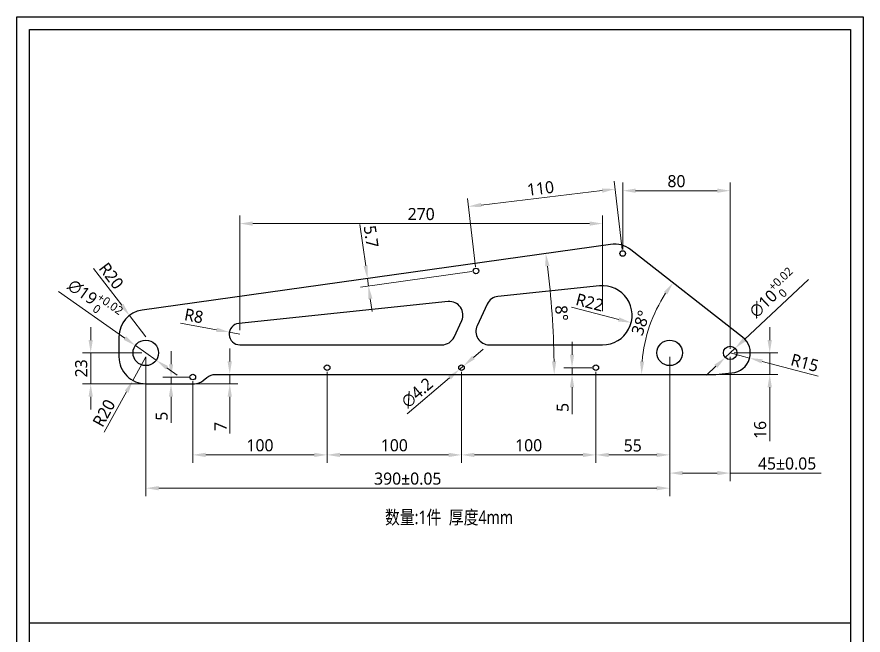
# Model space of a CAD drawing. Header units: millimetres. Extents: x -449 to 2916, y -1257 to 1632.
# Drawn here: x -449 to 181, y 683 to 1143 of the extents above; entities that cross this region are included whole.
import ezdxf

# ---------------------------------------------------------------- set-up
doc = ezdxf.new("R2010")
doc.units = ezdxf.units.MM
doc.header["$PDSIZE"] = -1
doc.styles.add('wf', font='')
doc.styles.add('黑体', font='', dxfattribs={"width": 0.8})
doc.styles.get('wf').set_extended_font_data('Microsoft YaHei')
doc.styles.get('黑体').set_extended_font_data('Microsoft YaHei')
doc.dimstyles.new('wf5', dxfattribs={"dimscale": 3, "dimtxt": 3, "dimasz": 3.2, "dimexe": 2, "dimexo": 1, "dimgap": 0.8, "dimtad": 1, "dimdec": 1, "dimdsep": 46, "dimtxsty": 'wf', "dimcen": 0, "dimclrd": 6, "dimclre": 6, "dimadec": 0, "dimazin": 0, "dimtm": 1e-09, "dimtfac": 0.7, "dimtdec": 1, "dimtmove": 0, "dimatfit": 3, "dimfxl": 0, "dimtolj": 1, "dimlwd": 13, "dimlwe": 13, "dimarcsym": 0})

# ---------------------------------------------------------------- blocks, each defined once
blk = doc.blocks.new('*D600')
at = {"color": 6, "lineweight": 13}
for p, q in [((-352.93, 889.66), (-352.93, 785.93)), ((37.07, 889.66), (37.07, 785.93)), ((-343.33, 791.93), (27.47, 791.93))]:
    blk.add_line(p, q, dxfattribs=at)
at = {"color": 6}
for points in [[(-343.33, 793.53), (-343.33, 790.33), (-352.93, 791.93)], [(27.47, 790.33), (27.47, 793.53), (37.07, 791.93)]]:
    blk.add_solid(points, dxfattribs=at)
at = {"layer": 'Defpoints', "color": 0}
for p in [(-352.93, 892.66), (37.07, 892.66), (37.07, 791.93)]:
    blk.add_point(p, dxfattribs=at)
at = {"color": 0, "insert": (-157.93, 798.98), "char_height": 9, "attachment_point": 5, "style": 'wf'}
blk.add_mtext('\\A1;\\A1;390%%p0.05', dxfattribs=at)
blk = doc.blocks.new('*D601')
at = {"color": 6, "lineweight": 13}
for p, q in [((37.07, 889.66), (37.07, 797.18)), ((82.07, 889.66), (82.07, 797.18)), ((46.67, 803.18), (72.47, 803.18)), ((82.07, 803.18), (149.69, 803.18))]:
    blk.add_line(p, q, dxfattribs=at)
at = {"color": 6}
for points in [[(46.67, 804.78), (46.67, 801.58), (37.07, 803.18)], [(72.47, 801.58), (72.47, 804.78), (82.07, 803.18)]]:
    blk.add_solid(points, dxfattribs=at)
at = {"layer": 'Defpoints', "color": 0}
for p in [(37.07, 892.66), (82.07, 892.66), (82.07, 803.18)]:
    blk.add_point(p, dxfattribs=at)
at = {"color": 0, "insert": (124.47, 810.23), "char_height": 9, "attachment_point": 5, "style": 'wf'}
blk.add_mtext('\\A1;\\A1;45%%p0.05', dxfattribs=at)
blk = doc.blocks.new('*D603')
at = {"color": 6, "lineweight": 13}
for p, q in [((111.51, 902.26), (111.51, 911.86)), ((85.07, 892.66), (117.51, 892.66)), ((111.51, 892.66), (111.51, 876.66)), ((74.29, 876.66), (117.51, 876.66)), ((111.51, 867.06), (111.51, 826.82))]:
    blk.add_line(p, q, dxfattribs=at)
at = {"color": 6}
for points in [[(109.91, 902.26), (113.11, 902.26), (111.51, 892.66)], [(113.11, 867.06), (109.91, 867.06), (111.51, 876.66)]]:
    blk.add_solid(points, dxfattribs=at)
at = {"layer": 'Defpoints', "color": 0}
for p in [(82.07, 892.66), (71.29, 876.66), (111.51, 876.66)]:
    blk.add_point(p, dxfattribs=at)
at = {"color": 0, "insert": (104.43, 835.33), "char_height": 9, "attachment_point": 5, "rotation": 90, "style": 'wf'}
blk.add_mtext('\\A1;16', dxfattribs=at)
blk = doc.blocks.new('*D605')
at = {"color": 6, "lineweight": 13}
for p, q in [((140.34, 947.38), (92.71, 902.66)), ((78.42, 889.24), (85.71, 896.09)), ((71.42, 882.67), (64.43, 876.1))]:
    blk.add_line(p, q, dxfattribs=at)
at = {"color": 6}
for points in [[(91.61, 903.82), (93.8, 901.49), (85.71, 896.09)], [(72.52, 881.5), (70.33, 883.84), (78.42, 889.24)]]:
    blk.add_solid(points, dxfattribs=at)
at = {"layer": 'Defpoints', "color": 0}
for p in [(85.71, 896.09), (78.42, 889.24)]:
    blk.add_point(p, dxfattribs=at)
at = {"color": 0, "insert": (113.13, 935.65), "char_height": 9, "attachment_point": 5, "rotation": 43.19903, "style": 'wf'}
blk.add_mtext('\\A1;\\A1; ∅10{\\H0.7x;\\S+0.02^  0;}', dxfattribs=at)
blk = doc.blocks.new('*D606')
at = {"color": 6, "lineweight": 13}
for p, q in [((-35.64, 891.26), (-35.64, 900.86)), ((-20.93, 881.66), (-41.64, 881.66)), ((-20.93, 876.66), (-41.64, 876.66)), ((-35.64, 881.66), (-35.64, 876.66)), ((-35.64, 867.06), (-35.64, 847.11))]:
    blk.add_line(p, q, dxfattribs=at)
at = {"color": 6}
for points in [[(-37.24, 891.26), (-34.04, 891.26), (-35.64, 881.66)], [(-34.04, 867.06), (-37.24, 867.06), (-35.64, 876.66)]]:
    blk.add_solid(points, dxfattribs=at)
at = {"layer": 'Defpoints', "color": 0}
for p in [(-35.64, 876.66), (-17.93, 881.66), (-17.93, 876.66)]:
    blk.add_point(p, dxfattribs=at)
at = {"color": 0, "insert": (-42.62, 852.06), "char_height": 9, "attachment_point": 5, "rotation": 90, "style": 'wf'}
blk.add_mtext('\\A1;5', dxfattribs=at)
blk = doc.blocks.new('*D607')
at = {"color": 6, "lineweight": 13}
for p, q in [((37.07, 889.66), (37.07, 810.72)), ((-17.93, 878.66), (-17.93, 810.72)), ((27.47, 816.72), (-8.33, 816.72))]:
    blk.add_line(p, q, dxfattribs=at)
at = {"color": 6}
for points in [[(-8.33, 818.32), (-8.33, 815.12), (-17.93, 816.72)], [(27.47, 815.12), (27.47, 818.32), (37.07, 816.72)]]:
    blk.add_solid(points, dxfattribs=at)
at = {"layer": 'Defpoints', "color": 0}
for p in [(37.07, 892.66), (-17.93, 881.66), (-17.93, 816.72)]:
    blk.add_point(p, dxfattribs=at)
at = {"color": 0, "insert": (9.57, 823.7), "char_height": 9, "attachment_point": 5, "style": 'wf'}
blk.add_mtext('\\A1;55', dxfattribs=at)
blk = doc.blocks.new('*D608')
at = {"color": 6, "lineweight": 13}
for p, q in [((-117.93, 878.66), (-117.93, 810.72)), ((-17.93, 878.66), (-17.93, 810.72)), ((-27.53, 816.72), (-108.33, 816.72))]:
    blk.add_line(p, q, dxfattribs=at)
at = {"color": 6}
for points in [[(-108.33, 818.32), (-108.33, 815.12), (-117.93, 816.72)], [(-27.53, 815.12), (-27.53, 818.32), (-17.93, 816.72)]]:
    blk.add_solid(points, dxfattribs=at)
at = {"layer": 'Defpoints', "color": 0}
for p in [(-117.93, 881.66), (-17.93, 881.66), (-117.93, 816.72)]:
    blk.add_point(p, dxfattribs=at)
at = {"color": 0, "insert": (-67.93, 823.8), "char_height": 9, "attachment_point": 5, "style": 'wf'}
blk.add_mtext('\\A1;100', dxfattribs=at)
blk = doc.blocks.new('*D609')
at = {"color": 6, "lineweight": 13}
for p, q in [((-217.93, 878.66), (-217.93, 810.72)), ((-117.93, 878.66), (-117.93, 810.72)), ((-127.53, 816.72), (-208.33, 816.72))]:
    blk.add_line(p, q, dxfattribs=at)
at = {"color": 6}
for points in [[(-208.33, 818.32), (-208.33, 815.12), (-217.93, 816.72)], [(-127.53, 815.12), (-127.53, 818.32), (-117.93, 816.72)]]:
    blk.add_solid(points, dxfattribs=at)
at = {"layer": 'Defpoints', "color": 0}
for p in [(-217.93, 881.66), (-117.93, 881.66), (-217.93, 816.72)]:
    blk.add_point(p, dxfattribs=at)
at = {"color": 0, "insert": (-167.93, 823.8), "char_height": 9, "attachment_point": 5, "style": 'wf'}
blk.add_mtext('\\A1;100', dxfattribs=at)
blk = doc.blocks.new('*D610')
at = {"color": 6, "lineweight": 13}
for p, q in [((-217.93, 878.66), (-217.93, 810.72)), ((-317.93, 871.66), (-317.93, 810.72)), ((-227.53, 816.72), (-308.33, 816.72))]:
    blk.add_line(p, q, dxfattribs=at)
at = {"color": 6}
for points in [[(-308.33, 818.32), (-308.33, 815.12), (-317.93, 816.72)], [(-227.53, 815.12), (-227.53, 818.32), (-217.93, 816.72)]]:
    blk.add_solid(points, dxfattribs=at)
at = {"layer": 'Defpoints', "color": 0}
for p in [(-217.93, 881.66), (-317.93, 874.66), (-317.93, 816.72)]:
    blk.add_point(p, dxfattribs=at)
at = {"color": 0, "insert": (-267.93, 823.8), "char_height": 9, "attachment_point": 5, "style": 'wf'}
blk.add_mtext('\\A1;100', dxfattribs=at)
blk = doc.blocks.new('*D612')
at = {"color": 6, "lineweight": 13}
for p, q in [((-334.14, 884.26), (-334.14, 893.86)), ((-320.93, 874.66), (-340.14, 874.66)), ((-320.93, 869.66), (-340.14, 869.66)), ((-334.14, 874.66), (-334.14, 869.66)), ((-334.14, 860.06), (-334.14, 840.55))]:
    blk.add_line(p, q, dxfattribs=at)
at = {"color": 6}
for points in [[(-335.74, 884.26), (-332.54, 884.26), (-334.14, 874.66)], [(-332.54, 860.06), (-335.74, 860.06), (-334.14, 869.66)]]:
    blk.add_solid(points, dxfattribs=at)
at = {"layer": 'Defpoints', "color": 0}
for p in [(-334.14, 869.66), (-317.93, 874.66), (-317.93, 869.66)]:
    blk.add_point(p, dxfattribs=at)
at = {"color": 0, "insert": (-341.12, 845.51), "char_height": 9, "attachment_point": 5, "rotation": 90, "style": 'wf'}
blk.add_mtext('\\A1;5', dxfattribs=at)
blk = doc.blocks.new('*D613')
at = {"color": 6, "lineweight": 13}
for p, q in [((-393.94, 902.26), (-393.94, 911.86)), ((-355.93, 892.66), (-399.94, 892.66)), ((-393.94, 892.66), (-393.94, 869.66)), ((-343.14, 869.66), (-399.94, 869.66)), ((-393.94, 860.06), (-393.94, 850.46))]:
    blk.add_line(p, q, dxfattribs=at)
at = {"color": 6}
for points in [[(-395.54, 902.26), (-392.34, 902.26), (-393.94, 892.66)], [(-392.34, 860.06), (-395.54, 860.06), (-393.94, 869.66)]]:
    blk.add_solid(points, dxfattribs=at)
at = {"layer": 'Defpoints', "color": 0}
for p in [(-352.93, 892.66), (-393.94, 869.66), (-340.14, 869.66)]:
    blk.add_point(p, dxfattribs=at)
at = {"color": 0, "insert": (-400.99, 881.16), "char_height": 9, "attachment_point": 5, "rotation": 90, "style": 'wf'}
blk.add_mtext('\\A1;23', dxfattribs=at)
blk = doc.blocks.new('*D614')
at = {"color": 6, "lineweight": 13}
for p, q in [((-290.45, 886.26), (-290.45, 895.86)), ((-297.95, 876.66), (-284.45, 876.66)), ((-290.45, 869.66), (-290.45, 876.66)), ((-317.93, 869.66), (-284.45, 869.66)), ((-290.45, 860.06), (-290.45, 832.62))]:
    blk.add_line(p, q, dxfattribs=at)
at = {"color": 6}
for points in [[(-292.05, 886.26), (-288.85, 886.26), (-290.45, 876.66)], [(-288.85, 860.06), (-292.05, 860.06), (-290.45, 869.66)]]:
    blk.add_solid(points, dxfattribs=at)
at = {"layer": 'Defpoints', "color": 0}
for p in [(-300.95, 876.66), (-290.45, 876.66), (-320.93, 869.66)]:
    blk.add_point(p, dxfattribs=at)
at = {"color": 0, "insert": (-297.35, 837.88), "char_height": 9, "attachment_point": 5, "rotation": 90, "style": 'wf'}
blk.add_mtext('\\A1;7', dxfattribs=at)
blk = doc.blocks.new('*D615')
at = {"color": 6, "lineweight": 13}
blk.add_arc((-695.87, 876.66), 646.95, 0.85021, 7.14979, dxfattribs=at)
at = {"color": 6}
for points in [[(-52.36, 957.4), (-55.54, 956.98), (-55.22, 966.7)], [(-50.59, 886.25), (-47.39, 886.28), (-48.92, 876.66)]]:
    blk.add_solid(points, dxfattribs=at)
at = {"layer": 'Defpoints', "color": 0}
for p in [(-6.94, 973.49), (-355.72, 924.47), (-49.62, 906.76), (-300.95, 876.66), (71.29, 876.66)]:
    blk.add_point(p, dxfattribs=at)
at = {"color": 0, "insert": (-43.46, 922.28), "char_height": 9, "attachment_point": 5, "rotation": 274, "style": 'wf'}
blk.add_mtext('\\A1;8%%d', dxfattribs=at)
blk = doc.blocks.new('*D616')
at = {"color": 6, "lineweight": 13}
for p, q in [((-282.93, 909.66), (-282.93, 994.93)), ((-22.53, 988.93), (-273.33, 988.93)), ((-12.93, 923.66), (-12.93, 994.93))]:
    blk.add_line(p, q, dxfattribs=at)
at = {"color": 6}
for points in [[(-273.33, 990.53), (-273.33, 987.33), (-282.93, 988.93)], [(-22.53, 987.33), (-22.53, 990.53), (-12.93, 988.93)]]:
    blk.add_solid(points, dxfattribs=at)
at = {"layer": 'Defpoints', "color": 0}
for p in [(-282.93, 988.93), (-12.93, 920.66), (-282.93, 906.66)]:
    blk.add_point(p, dxfattribs=at)
at = {"color": 0, "insert": (-147.93, 995.98), "char_height": 9, "attachment_point": 5, "style": 'wf'}
blk.add_mtext('\\A1;270', dxfattribs=at)
blk = doc.blocks.new('*D617')
at = {"color": 6, "lineweight": 13}
for p, q in [((2.07, 969.66), (2.07, 1019.43)), ((82.07, 895.66), (82.07, 1019.43)), ((72.47, 1013.43), (11.67, 1013.43))]:
    blk.add_line(p, q, dxfattribs=at)
at = {"color": 6}
for points in [[(11.67, 1015.03), (11.67, 1011.83), (2.07, 1013.43)], [(72.47, 1011.83), (72.47, 1015.03), (82.07, 1013.43)]]:
    blk.add_solid(points, dxfattribs=at)
at = {"layer": 'Defpoints', "color": 0}
for p in [(2.07, 1013.43), (2.07, 966.66), (82.07, 892.66)]:
    blk.add_point(p, dxfattribs=at)
at = {"color": 0, "insert": (42.07, 1020.48), "char_height": 9, "attachment_point": 5, "style": 'wf'}
blk.add_mtext('\\A1;80', dxfattribs=at)
blk = doc.blocks.new('*D618')
at = {"color": 6, "lineweight": 13}
for p, q in [((1.71, 969.64), (-4.35, 1020.6)), ((-13.18, 1013.51), (-103.34, 1002.77)), ((-107.52, 956.64), (-113.58, 1007.6))]:
    blk.add_line(p, q, dxfattribs=at)
at = {"color": 6}
for points in [[(-12.99, 1011.92), (-13.37, 1015.09), (-3.64, 1014.64)], [(-103.53, 1004.36), (-103.15, 1001.19), (-112.87, 1001.64)]]:
    blk.add_solid(points, dxfattribs=at)
at = {"layer": 'Defpoints', "color": 0}
for p in [(-112.87, 1001.64), (2.07, 966.66), (-107.16, 953.66)]:
    blk.add_point(p, dxfattribs=at)
at = {"color": 0, "insert": (-59.09, 1015.16), "char_height": 9, "attachment_point": 5, "rotation": 6.78718, "style": 'wf'}
blk.add_mtext('\\A1;110', dxfattribs=at)
blk = doc.blocks.new('*D619')
at = {"color": 6, "lineweight": 13}
blk.add_arc((126.91, 876.66), 110.82, 146.96476, 175.03524, dxfattribs=at)
at = {"color": 6}
for points in [[(35.3, 936.15), (32.7, 938.01), (39.58, 944.89)], [(14.9, 886.32), (18.1, 886.19), (16.09, 876.66)]]:
    blk.add_solid(points, dxfattribs=at)
at = {"layer": 'Defpoints', "color": 0}
for p in [(8.16, 969.44), (26.74, 924.08), (91.3, 904.48), (-300.95, 876.66), (71.29, 876.66)]:
    blk.add_point(p, dxfattribs=at)
at = {"color": 0, "insert": (15.46, 915.04), "char_height": 9, "attachment_point": 5, "rotation": 71, "style": 'wf'}
blk.add_mtext('\\A1;38%%d', dxfattribs=at)
blk = doc.blocks.new('*D620')
at = {"color": 6, "lineweight": 13}
blk.add_line((-0.92, 917.58), (-36.15, 926.63), dxfattribs=at)
at = {"color": 6}
blk.add_solid([(-1.32, 916.03), (-0.53, 919.13), (8.37, 915.19)], dxfattribs=at)
at = {"layer": 'Defpoints', "color": 0}
for p in [(-12.93, 920.66), (8.37, 915.19)]:
    blk.add_point(p, dxfattribs=at)
at = {"color": 0, "insert": (-22.43, 930.31), "char_height": 9, "attachment_point": 5, "rotation": 345.57899, "style": 'wf'}
blk.add_mtext('\\A1;R22', dxfattribs=at)
blk = doc.blocks.new('*D621')
at = {"color": 6, "lineweight": 13}
for p, q in [((-327.19, 914.9), (-300.24, 909.89)), ((-282.93, 906.66), (-290.8, 908.13))]:
    blk.add_line(p, q, dxfattribs=at)
at = {"color": 6}
blk.add_solid([(-300.53, 908.31), (-299.94, 911.46), (-290.8, 908.13)], dxfattribs=at)
at = {"layer": 'Defpoints', "color": 0}
for p in [(-290.8, 908.13), (-282.93, 906.66)]:
    blk.add_point(p, dxfattribs=at)
at = {"color": 0, "insert": (-317.14, 920.2), "char_height": 9, "attachment_point": 5, "rotation": 349.45445, "style": 'wf'}
blk.add_mtext('\\A1;R8', dxfattribs=at)
blk = doc.blocks.new('*D622')
at = {"color": 6, "lineweight": 13}
for p, q in [((-391.78, 955.59), (-370.88, 928.2)), ((-352.93, 904.66), (-365.06, 920.57))]:
    blk.add_line(p, q, dxfattribs=at)
at = {"color": 6}
blk.add_solid([(-372.16, 927.23), (-369.61, 929.17), (-365.06, 920.57)], dxfattribs=at)
at = {"layer": 'Defpoints', "color": 0}
for p in [(-365.06, 920.57), (-352.93, 904.66)]:
    blk.add_point(p, dxfattribs=at)
at = {"color": 0, "insert": (-378.64, 949.99), "char_height": 9, "attachment_point": 5, "rotation": 307.3334, "style": 'wf'}
blk.add_mtext('\\A1;R20', dxfattribs=at)
blk = doc.blocks.new('*D623')
at = {"color": 6, "lineweight": 13}
for p, q in [((-352.93, 889.66), (-362.59, 872.15)), ((-383.87, 833.58), (-367.23, 863.75))]:
    blk.add_line(p, q, dxfattribs=at)
at = {"color": 6}
blk.add_solid([(-365.83, 862.97), (-368.63, 864.52), (-362.59, 872.15)], dxfattribs=at)
at = {"layer": 'Defpoints', "color": 0}
for p in [(-352.93, 889.66), (-362.59, 872.15)]:
    blk.add_point(p, dxfattribs=at)
at = {"color": 0, "insert": (-384.04, 847.87), "char_height": 9, "attachment_point": 5, "rotation": 61.11602, "style": 'wf'}
blk.add_mtext('\\A1;R20', dxfattribs=at)
blk = doc.blocks.new('*D624')
at = {"color": 6, "lineweight": 13}
for p, q in [((82.07, 892.66), (96.57, 888.82)), ((105.84, 886.36), (147.57, 875.29))]:
    blk.add_line(p, q, dxfattribs=at)
at = {"color": 6}
blk.add_solid([(106.25, 887.9), (105.43, 884.81), (96.57, 888.82)], dxfattribs=at)
at = {"layer": 'Defpoints', "color": 0}
for p in [(82.07, 892.66), (96.57, 888.82)]:
    blk.add_point(p, dxfattribs=at)
at = {"color": 0, "insert": (137.54, 885.27), "char_height": 9, "attachment_point": 5, "rotation": 345.14546, "style": 'wf'}
blk.add_mtext('\\A1;R15', dxfattribs=at)
blk = doc.blocks.new('*D625')
at = {"color": 6, "lineweight": 13}
for p, q in [((-109.02, 889.25), (-101.71, 895.47)), ((-116.33, 883.03), (-119.53, 880.3)), ((-158.37, 847.25), (-126.84, 874.08))]:
    blk.add_line(p, q, dxfattribs=at)
at = {"color": 6}
for points in [[(-110.06, 890.47), (-107.99, 888.03), (-116.33, 883.03)], [(-125.81, 872.86), (-127.88, 875.3), (-119.53, 880.3)]]:
    blk.add_solid(points, dxfattribs=at)
at = {"layer": 'Defpoints', "color": 0}
for p in [(-116.33, 883.03), (-119.53, 880.3)]:
    blk.add_point(p, dxfattribs=at)
at = {"color": 0, "insert": (-150.88, 862.98), "char_height": 9, "attachment_point": 5, "rotation": 40.40569, "style": 'wf'}
blk.add_mtext('\\A1;∅4.2', dxfattribs=at)
blk = doc.blocks.new('*D626')
at = {"color": 6, "lineweight": 13}
for p, q in [((-417.86, 938.46), (-368.54, 903.67)), ((-345.17, 887.19), (-360.7, 898.14)), ((-337.33, 881.65), (-329.48, 876.12))]:
    blk.add_line(p, q, dxfattribs=at)
at = {"color": 6}
for points in [[(-369.46, 902.37), (-367.62, 904.98), (-360.7, 898.14)], [(-336.4, 882.96), (-338.25, 880.35), (-345.17, 887.19)]]:
    blk.add_solid(points, dxfattribs=at)
at = {"layer": 'Defpoints', "color": 0}
for p in [(-360.7, 898.14), (-345.17, 887.19)]:
    blk.add_point(p, dxfattribs=at)
at = {"color": 0, "insert": (-391.31, 932.07), "char_height": 9, "attachment_point": 5, "rotation": 324.79913, "style": 'wf'}
blk.add_mtext('\\A1;\\A1;∅19{\\H0.7x;\\S+0.02^  0;}', dxfattribs=at)
blk = doc.blocks.new('*D658')
at = {"color": 6, "lineweight": 13}
for p, q in [((-189.26, 957.56), (-193.57, 988.25)), ((-110.92, 958.87), (-193.87, 947.22)), ((-110.13, 953.25), (-193.08, 941.59)), ((-187.13, 942.43), (-187.92, 948.05)), ((-185.8, 932.92), (-184.46, 923.41))]:
    blk.add_line(p, q, dxfattribs=at)
at = {"color": 6}
for points in [[(-190.84, 957.34), (-187.68, 957.78), (-187.92, 948.05)], [(-184.21, 933.14), (-187.38, 932.7), (-187.13, 942.43)]]:
    blk.add_solid(points, dxfattribs=at)
at = {"layer": 'Defpoints', "color": 0}
for p in [(-107.95, 959.29), (-107.16, 953.66), (-187.92, 948.05)]:
    blk.add_point(p, dxfattribs=at)
at = {"color": 0, "insert": (-185.27, 979.32), "char_height": 9, "attachment_point": 5, "rotation": 278, "style": 'wf'}
blk.add_mtext('\\A1;5.7', dxfattribs=at)

msp = doc.modelspace()

# ---------------------------------------------------------------- linework, layer by layer
msp.add_line((-439.597, 691.583), (171.736, 691.583))
at = {"color": 0, "linetype": 'ByBlock', "lineweight": 25}
for points in [[(181.004, 240.352), (-448.866, 240.352), (-448.866, 1142.814), (181.004, 1142.814)], [(171.736, 249.62), (-439.597, 249.62), (-439.597, 1133.545), (171.736, 1133.545)]]:
    msp.add_lwpolyline(points, close=True, dxfattribs=at)
for points in [[(-355.717, 924.47, 0.3738847), (-372.933, 904.664), (-372.933, 889.664, 0.4142136), (-352.933, 869.664), (-316.573, 869.664, 0.176327), (-310.145, 872.004), (-307.379, 874.325, -0.176327), (-300.952, 876.664), (71.291, 876.664), (83.374, 877.721, 0.6808758), (91.301, 904.484), (8.159, 969.442, 0.2034523), (-6.937, 973.487)], [(-15.209, 942.546), (-90.774, 934.689, 0.2635745), (-98.802, 928.969), (-106.3, 912.89, 0.5486188), (-97.237, 898.664), (-12.933, 898.664, 1.0531953)], [(-127.881, 930.83), (-283.761, 914.621, 0.9494916), (-282.933, 898.664), (-132.545, 898.664, 0.2914734), (-123.482, 904.438), (-117.784, 916.658, 0.5828113)]]:
    msp.add_lwpolyline(points, format="xyb", close=True)
for centre, radius in [((2.067, 966.664), 2.1), ((-107.163, 953.664), 2.1), ((-352.933, 892.664), 9.5), ((37.067, 892.664), 9.5), ((82.067, 892.664), 5), ((-217.933, 881.664), 2.1), ((-117.933, 881.664), 2.1), ((-17.933, 881.664), 2.1), ((-317.933, 874.664), 2.1)]:
    msp.add_circle(centre, radius)

# ---------------------------------------------------------------- texts
at = {"insert": (-174.881, 775.29), "char_height": 10.125, "width": 2422.13343, "attachment_point": 1, "style": '黑体'}
msp.add_mtext('数量:1件  厚度4mm', dxfattribs=at)

# ---------------------------------------------------------------- dimensions: what is measured, and where the dimension line sits
dim = msp.add_aligned_dim(p1=(2.067, 966.664), p2=(-107.163, 953.664), distance=-48.315, dimstyle='wf5')
dim.commit()
dim.dimension.update_dxf_attribs({"geometry": '*D618', "text_midpoint": (-59.094, 1015.165)})
for base, p1, p2, picture, middle in [((2.067, 1013.434), (82.067, 892.664), (2.067, 966.664), '*D617', (42.067, 1020.485)), ((-282.933, 988.93), (-12.933, 920.664), (-282.933, 906.664), '*D616', (-147.933, 995.981)), ((-17.933, 816.725), (37.067, 892.664), (-17.933, 881.664), '*D607', (9.567, 823.703)), ((-317.933, 816.725), (-217.933, 881.664), (-317.933, 874.664), '*D610', (-267.933, 823.799)), ((-217.933, 816.725), (-117.933, 881.664), (-217.933, 881.664), '*D609', (-167.933, 823.799)), ((-117.933, 816.725), (-17.933, 881.664), (-117.933, 881.664), '*D608', (-67.933, 823.799))]:
    dim = msp.add_linear_dim(base=base, p1=p1, p2=p2, dimstyle='wf5')
    dim.commit()
    dim.dimension.update_dxf_attribs({"geometry": picture, "text_midpoint": middle})
dim = msp.add_linear_dim(base=(-187.924, 948.051), p1=(-107.163, 953.664), p2=(-107.953, 959.29), angle=98, dimstyle='wf5', override={"dimtxsty": 'wf'})
dim.commit()
dim.dimension.update_dxf_attribs({"geometry": '*D658', "text_midpoint": (-192.183, 978.354), "dimtype": 161})
for base, line2, picture, middle in [((-49.62, 906.764), ((-6.937, 973.487), (-355.717, 924.47)), '*D615', (-43.465, 922.285)), ((26.744, 924.084), ((91.301, 904.484), (8.159, 969.442)), '*D619', (15.457, 915.04))]:
    dim = msp.add_angular_dim_2l(base=base, line1=((-300.952, 876.664), (71.291, 876.664)), line2=line2, dimstyle='wf5')
    dim.commit()
    dim.dimension.update_dxf_attribs({"geometry": picture, "text_midpoint": middle})
for p1, p2, text, picture, middle in [((78.422, 889.242), (85.711, 896.087), '\\A1; <>{\\H0.7x;\\S+0.02^  0;}', '*D605', (113.126, 935.65)), ((-345.171, 887.188), (-360.696, 898.14), '\\A1;<>{\\H0.7x;\\S+0.02^  0;}', '*D626', (-391.314, 932.068))]:
    dim = msp.add_diameter_dim_2p(p1=p1, p2=p2, text=text, dimstyle='wf5', override={"dimtxsty": 'wf'})
    dim.commit()
    dim.dimension.update_dxf_attribs({"geometry": picture, "text_midpoint": middle})
for center, mpoint, picture, middle in [((-352.933, 904.664), (-365.063, 920.567), '*D622', (-378.635, 949.989)), ((-282.933, 906.664), (-290.798, 908.128), '*D621', (-317.141, 920.202)), ((-352.933, 889.664), (-362.594, 872.152), '*D623', (-384.044, 847.867))]:
    dim = msp.add_radius_dim(center=center, mpoint=mpoint, dimstyle='wf5')
    dim.commit()
    dim.dimension.update_dxf_attribs({"geometry": picture, "text_midpoint": middle})
for center, mpoint, picture, middle in [((-12.933, 920.664), (8.373, 915.185), '*D620', (-24.168, 923.553)), ((82.067, 892.664), (96.565, 888.819), '*D624', (135.729, 878.431))]:
    dim = msp.add_radius_dim(center=center, mpoint=mpoint, dimstyle='wf5')
    dim.commit()
    dim.dimension.update_dxf_attribs({"geometry": picture, "text_midpoint": middle, "dimtype": 164})
for base, p1, p2, picture, middle in [((-393.943, 869.664), (-352.933, 892.664), (-340.143, 869.664), '*D613', (-400.994, 881.164)), ((-334.143, 869.664), (-317.933, 874.664), (-317.933, 869.664), '*D612', (-341.121, 845.508))]:
    dim = msp.add_linear_dim(base=base, p1=p1, p2=p2, angle=90, dimstyle='wf5')
    dim.commit()
    dim.dimension.update_dxf_attribs({"geometry": picture, "text_midpoint": middle})
for base, p1, p2, picture, middle in [((111.508, 876.664), (82.067, 892.664), (71.291, 876.664), '*D603', (111.508, 835.33)), ((-35.644, 876.664), (-17.933, 881.664), (-17.933, 876.664), '*D606', (-35.644, 852.064)), ((-290.449, 876.664), (-320.933, 869.664), (-300.952, 876.664), '*D614', (-290.449, 837.877))]:
    dim = msp.add_linear_dim(base=base, p1=p1, p2=p2, angle=90, dimstyle='wf5')
    dim.commit()
    dim.dimension.update_dxf_attribs({"geometry": picture, "text_midpoint": middle, "dimtype": 160})
dim = msp.add_diameter_dim_2p(p1=(-116.334, 883.025), p2=(-119.533, 880.303), dimstyle='wf5')
dim.commit()
dim.dimension.update_dxf_attribs({"geometry": '*D625', "text_midpoint": (-150.88, 862.979)})
dim = msp.add_linear_dim(base=(37.067, 791.93), p1=(-352.933, 892.664), p2=(37.067, 892.664), text='\\A1;<>%%p0.05', dimstyle='wf5', override={"dimtxsty": 'wf'})
dim.commit()
dim.dimension.update_dxf_attribs({"geometry": '*D600', "text_midpoint": (-157.933, 798.984)})
dim = msp.add_linear_dim(base=(82.067, 803.177), p1=(37.067, 892.664), p2=(82.067, 892.664), text='\\A1;<>%%p0.05', dimstyle='wf5', override={"dimtxsty": 'wf'})
dim.commit()
dim.dimension.update_dxf_attribs({"geometry": '*D601', "text_midpoint": (124.474, 803.177), "dimtype": 160})

doc.saveas('drawing.dxf')
